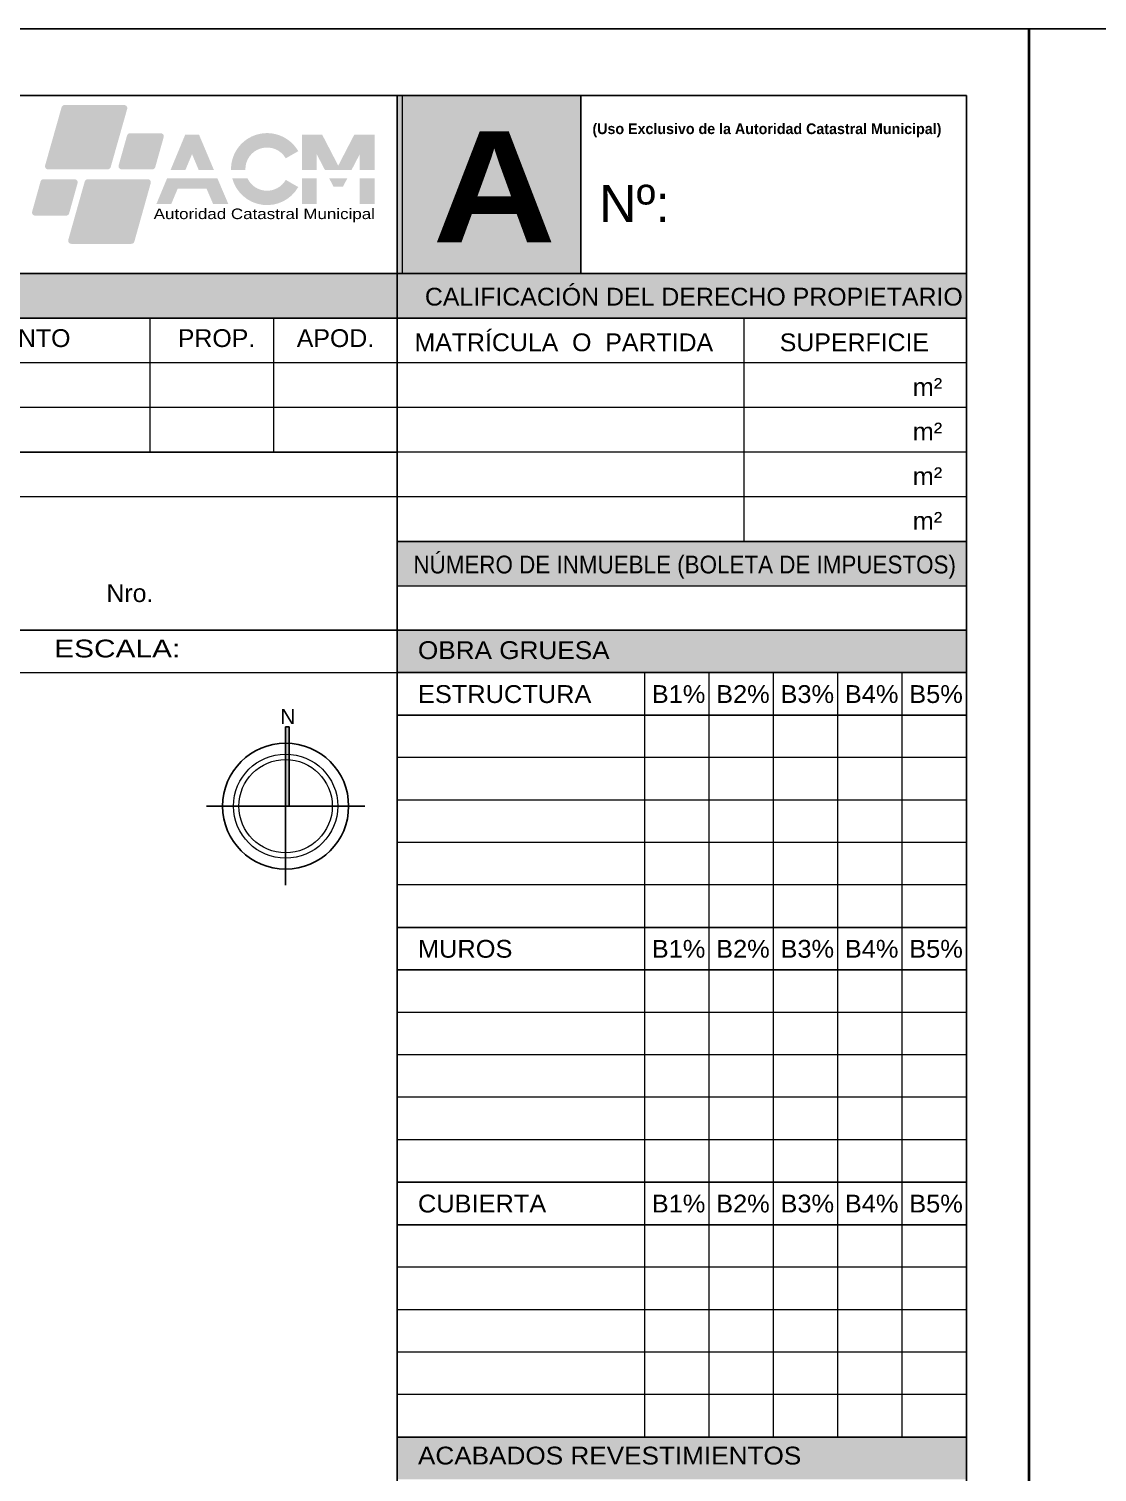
# Model space of a CAD drawing. Header units: inches. Extents: x 13.1 to 77.9, y 9.9 to 37.9.
# Drawn here: x 26.58 to 35.21, y 26.19 to 37.85 of the extents above; entities that cross this region are included whole.
import ezdxf

# ---------------------------------------------------------------- set-up
doc = ezdxf.new("R2010")
doc.units = ezdxf.units.IN
doc.header["$MEASUREMENT"] = 0
for name, color, linetype, lineweight in [('F_H', 253, 'Continuous', 13), ('F_NUEVA', 43, 'Continuous', 25), ('F_TEXT', 250, 'Continuous', 13), ('F_TEXTONUEVO', 250, 'Continuous', 13)]:
    doc.layers.add(name, color=color, linetype=linetype, lineweight=lineweight)
doc.layers.add('F_Layer01', color=7, linetype='Continuous')
doc.styles.add('ARIAL', font='arial.ttf', dxfattribs={"height": 0.2})

# ---------------------------------------------------------------- blocks, each defined once
blk = doc.blocks.new('logoacm_b')
h = blk.add_hatch(color=256)
h.dxf.hatch_style = 1
h.set_gradient(color1=(235, 38, 117), color2=(0, 207, 196), rotation=45, tint=1, name='INVCURVED')
h.paths.add_polyline_path([(0.842, 1.331, 0.497167), (0.818, 1.362), (0.336, 1.362, 0.335856), (0.312, 1.344), (0.179, 0.874, 0.497167), (0.203, 0.842), (0.685, 0.842, 0.335856), (0.709, 0.861)])
h.paths.add_polyline_path([(1.137, 1.103, 0.497167), (1.113, 1.134), (0.865, 1.134, 0.335856), (0.841, 1.116), (0.773, 0.874, 0.497167), (0.797, 0.842), (1.045, 0.842, 0.335856), (1.069, 0.861)])
h.paths.add_polyline_path([(0.441, 0.73, 0.497167), (0.417, 0.762), (0.166, 0.762, 0.335856), (0.142, 0.744), (0.074, 0.5, 0.497167), (0.098, 0.468), (0.349, 0.468, 0.335856), (0.373, 0.486)])
h.paths.add_polyline_path([(1.032, 0.73, 0.497167), (1.008, 0.762), (0.523, 0.762, 0.335856), (0.499, 0.744), (0.366, 0.272, 0.497167), (0.39, 0.24), (0.875, 0.24, 0.335856), (0.9, 0.259)])
at = {"true_color": 0x737373}
h = blk.add_hatch(color=8, dxfattribs=at)
h.dxf.hatch_style = 1
h.paths.add_polyline_path([(1.422, 1.123), (1.311, 1.123), (1.192, 0.836), (1.312, 0.836), (1.366, 0.965), (1.42, 0.836), (1.543, 0.836)])
h.paths.add_polyline_path([(1.571, 0.769), (1.164, 0.769), (1.078, 0.562), (1.198, 0.562), (1.25, 0.686), (1.483, 0.686), (1.536, 0.562), (1.659, 0.562)])
h.paths.add_polyline_path([(1.814, 0.769), (1.691, 0.769, 0.670156), (2.224, 0.699), (2.123, 0.757, -0.606617)])
h.paths.add_polyline_path([(2.123, 0.931), (2.224, 0.989, 0.778944), (1.681, 0.836), (1.797, 0.836, -0.786252)])
h.paths.add_polyline_path([(2.417, 1.123), (2.255, 1.123), (2.255, 0.836), (2.373, 0.836), (2.373, 0.965), (2.44, 0.836), (2.654, 0.836), (2.721, 0.965), (2.721, 0.836), (2.84, 0.836), (2.84, 1.123), (2.677, 1.123), (2.547, 0.872)])
h.paths.add_polyline_path([(2.373, 0.769), (2.255, 0.769), (2.255, 0.562), (2.373, 0.562)])
h.paths.add_polyline_path([(2.62, 0.769), (2.474, 0.769), (2.51, 0.701), (2.585, 0.701)])
h.paths.add_polyline_path([(2.84, 0.769), (2.721, 0.769), (2.721, 0.562), (2.84, 0.562)])
at = {"layer": 'F_TEXT', "color": 8, "true_color": 0x737373, "style": 'ARIAL', "width": 1.15}
blk.add_text('Autoridad Catastral Municipal', height=0.0852, dxfattribs=at).set_placement((1.056, 0.44))

msp = doc.modelspace()

# ---------------------------------------------------------------- hatches: boundary and pattern name
at = {"layer": 'F_H'}
for points in [[(29.557, 35.513), (29.557, 35.874), (14.157, 35.874), (14.157, 35.513)], [(29.557, 35.874), (29.557, 35.513), (34.157, 35.513), (34.157, 35.874)], [(29.557, 33.708), (29.557, 33.347), (34.157, 33.347), (34.157, 33.708)], [(34.157, 32.648), (34.157, 32.991), (29.557, 32.991), (29.557, 32.648)], [(34.157, 26.127), (34.157, 26.47), (29.557, 26.47), (29.557, 26.127)]]:
    msp.add_hatch(color=256, dxfattribs=at).paths.add_polyline_path(points)
at = {"layer": 'F_Layer01', "true_color": 0x9e9b9a}
h = msp.add_hatch(color=253, dxfattribs=at)
h.dxf.hatch_style = 2
h.paths.add_polyline_path([(31.038, 35.874), (29.557, 35.874), (29.557, 37.313), (31.038, 37.313)])

# ---------------------------------------------------------------- linework, layer by layer
msp.add_lwpolyline([(29.557, 35.874), (29.557, 37.313)])
at = {"layer": 'Defpoints', "color": 2}
for points in [[(34.665, 37.852), (34.665, 9.852), (13.065, 9.852), (13.065, 37.852)], [(56.257, 37.852), (56.257, 9.852), (34.657, 9.852), (34.657, 37.852)]]:
    msp.add_lwpolyline(points, close=True, dxfattribs=at)
at = {"layer": 'F_Layer01', "lineweight": 0}
msp.add_lwpolyline([(31.038, 35.874), (29.599, 35.874), (29.599, 37.313), (31.038, 37.313), (31.038, 35.874)], dxfattribs=at)
at = {"layer": 'F_NUEVA', "color": 7}
for p, q in [((34.157, 37.313), (14.157, 37.313)), ((31.041, 37.313), (31.041, 35.874)), ((34.157, 37.313), (34.157, 10.313)), ((14.157, 35.874), (29.557, 35.874)), ((29.557, 35.874), (34.157, 35.874)), ((29.557, 35.874), (29.557, 13.084)), ((29.557, 35.513), (14.157, 35.513)), ((34.157, 35.513), (29.557, 35.513)), ((29.557, 34.43), (14.157, 34.43)), ((34.157, 33.708), (29.557, 33.708)), ((14.157, 32.991), (34.157, 32.991)), ((34.157, 32.648), (29.557, 32.648)), ((28.655, 30.93), (28.655, 32.209)), ((28.655, 32.209), (28.683, 32.209)), ((28.683, 31.569), (28.683, 32.209)), ((34.157, 32.305), (29.557, 32.305)), ((28.655, 31.569), (28.015, 31.569)), ((28.655, 31.569), (29.294, 31.569)), ((28.655, 31.569), (29.294, 31.569)), ((34.157, 30.588), (29.557, 30.588)), ((34.157, 30.245), (29.557, 30.245)), ((34.157, 28.529), (29.557, 28.529)), ((34.157, 28.186), (29.557, 28.186)), ((34.157, 26.47), (29.557, 26.47))]:
    msp.add_line(p, q, dxfattribs=at)
msp.add_circle((28.655, 31.569), 0.509, dxfattribs=at)
msp.add_solid([(28.655, 31.569), (28.683, 31.569), (28.655, 32.209), (28.683, 32.209)], dxfattribs=at)
at = {"layer": 'F_TEXTONUEVO', "color": 7}
for p, q in [((27.557, 35.513), (27.557, 34.43)), ((28.557, 35.513), (28.557, 34.43)), ((28.557, 35.513), (28.557, 34.43)), ((32.357, 35.505), (32.357, 33.708)), ((34.157, 35.152), (14.157, 35.152)), ((34.157, 34.791), (14.157, 34.791)), ((34.157, 34.43), (29.557, 34.43)), ((34.157, 34.069), (21.682, 34.069)), ((34.157, 33.347), (29.557, 33.347)), ((14.157, 32.648), (29.557, 32.648)), ((31.557, 26.47), (31.557, 32.648)), ((32.077, 26.47), (32.077, 32.648)), ((32.597, 26.47), (32.597, 32.648)), ((33.117, 26.47), (33.117, 32.648)), ((33.637, 26.47), (33.637, 32.648)), ((34.157, 31.961), (29.557, 31.961)), ((34.157, 31.618), (29.557, 31.618)), ((34.157, 31.275), (29.557, 31.275)), ((34.157, 30.932), (29.557, 30.932)), ((34.157, 29.902), (29.557, 29.902)), ((34.157, 29.559), (29.557, 29.559)), ((34.157, 29.216), (29.557, 29.216)), ((34.157, 28.872), (29.557, 28.872)), ((34.157, 27.843), (29.557, 27.843)), ((34.157, 27.499), (29.557, 27.499)), ((34.157, 27.156), (29.557, 27.156)), ((34.157, 26.813), (29.557, 26.813))]:
    msp.add_line(p, q, dxfattribs=at)
for radius in [0.421, 0.377]:
    msp.add_circle((28.655, 31.569), radius, dxfattribs=at)

# ---------------------------------------------------------------- block references
msp.add_blockref('logoacm_b', (26.533, 35.874))

# ---------------------------------------------------------------- texts
at = {"insert": (29.843, 37.024), "char_height": 0.89714, "attachment_point": 1, "style": 'ARIAL'}
msp.add_mtext_dynamic_manual_height_columns('{\\fArial|b1|i0|c0|p34;\\W1.1;\\T1.05;A}', width=8.5243, gutter_width=8.5, heights=[0], dxfattribs=at)
at = {"layer": 'F_TEXT', "color": 7, "style": 'ARIAL'}
for s, height, p in [('Nº:', 0.3, (31.187, 36.29)), ('CALIFICACIÓN DEL DERECHO PROPIETARIO', 0.14393, (29.78, 35.615)), ('No. DOCUMENTO', 0.14393, (25.23, 35.28)), ('PROP.', 0.1439, (27.784, 35.28)), ('APOD.', 0.1439, (28.745, 35.28)), ('MATRÍCULA  O  PARTIDA', 0.14393, (29.696, 35.246)), ('SUPERFICIE', 0.1439, (32.647, 35.246)), ('Nro.', 0.1439, (27.207, 33.219)), ('N', 0.121, (28.612, 32.232))]:
    msp.add_text(s, height=height, dxfattribs=at).set_placement(p)
for s, height, width, p in [('m²', 0.1439, 1.02, (33.721, 34.885)), ('m²', 0.1439, 1.02, (33.721, 34.525)), ('m²', 0.1439, 1.02, (33.721, 34.164)), ('m²', 0.1439, 1.02, (33.721, 33.803)), ('NÚMERO DE INMUEBLE (BOLETA DE IMPUESTOS)', 0.14393, 0.9, (29.687, 33.45)), ('ESCALA:', 0.1439, 1.2, (26.785, 32.771)), ('OBRA GRUESA', 0.14393, 1.05, (29.724, 32.758)), ('ESTRUCTURA', 0.1439, 1.02, (29.724, 32.403)), ('B1%%%', 0.1439, 1.02, (31.613, 32.403)), ('B2%%%', 0.1439, 1.02, (32.133, 32.403)), ('B3%%%', 0.1439, 1.02, (32.653, 32.403)), ('B4%%%', 0.1439, 1.02, (33.173, 32.403)), ('B5%%%', 0.1439, 1.02, (33.693, 32.403)), ('MUROS', 0.1439, 1.02, (29.724, 30.344)), ('B1%%%', 0.1439, 1.02, (31.613, 30.344)), ('B2%%%', 0.1439, 1.02, (32.133, 30.344)), ('B3%%%', 0.1439, 1.02, (32.653, 30.344)), ('B4%%%', 0.1439, 1.02, (33.173, 30.344)), ('B5%%%', 0.1439, 1.02, (33.693, 30.344)), ('CUBIERTA', 0.1439, 1.02, (29.724, 28.285)), ('B1%%%', 0.1439, 1.02, (31.613, 28.285)), ('B2%%%', 0.1439, 1.02, (32.133, 28.285)), ('B3%%%', 0.1439, 1.02, (32.653, 28.285)), ('B4%%%', 0.1439, 1.02, (33.173, 28.285)), ('B5%%%', 0.1439, 1.02, (33.693, 28.285)), ('ACABADOS REVESTIMIENTOS', 0.14393, 1.05, (29.724, 26.248))]:
    msp.add_text(s, height=height, dxfattribs=dict(at, width=width)).set_placement(p)
at = {"layer": 'F_TEXT', "color": 7, "insert": (31.134, 37.087), "char_height": 0.08603, "attachment_point": 1, "style": 'ARIAL'}
msp.add_mtext_dynamic_manual_height_columns('{\\fCentury Gothic|b1|i0|c0|p34;(Uso Exclusivo de la Autoridad Catastral Municipal)}', width=8.5243, gutter_width=8.5, heights=[0], dxfattribs=at)

doc.saveas('drawing.dxf')
